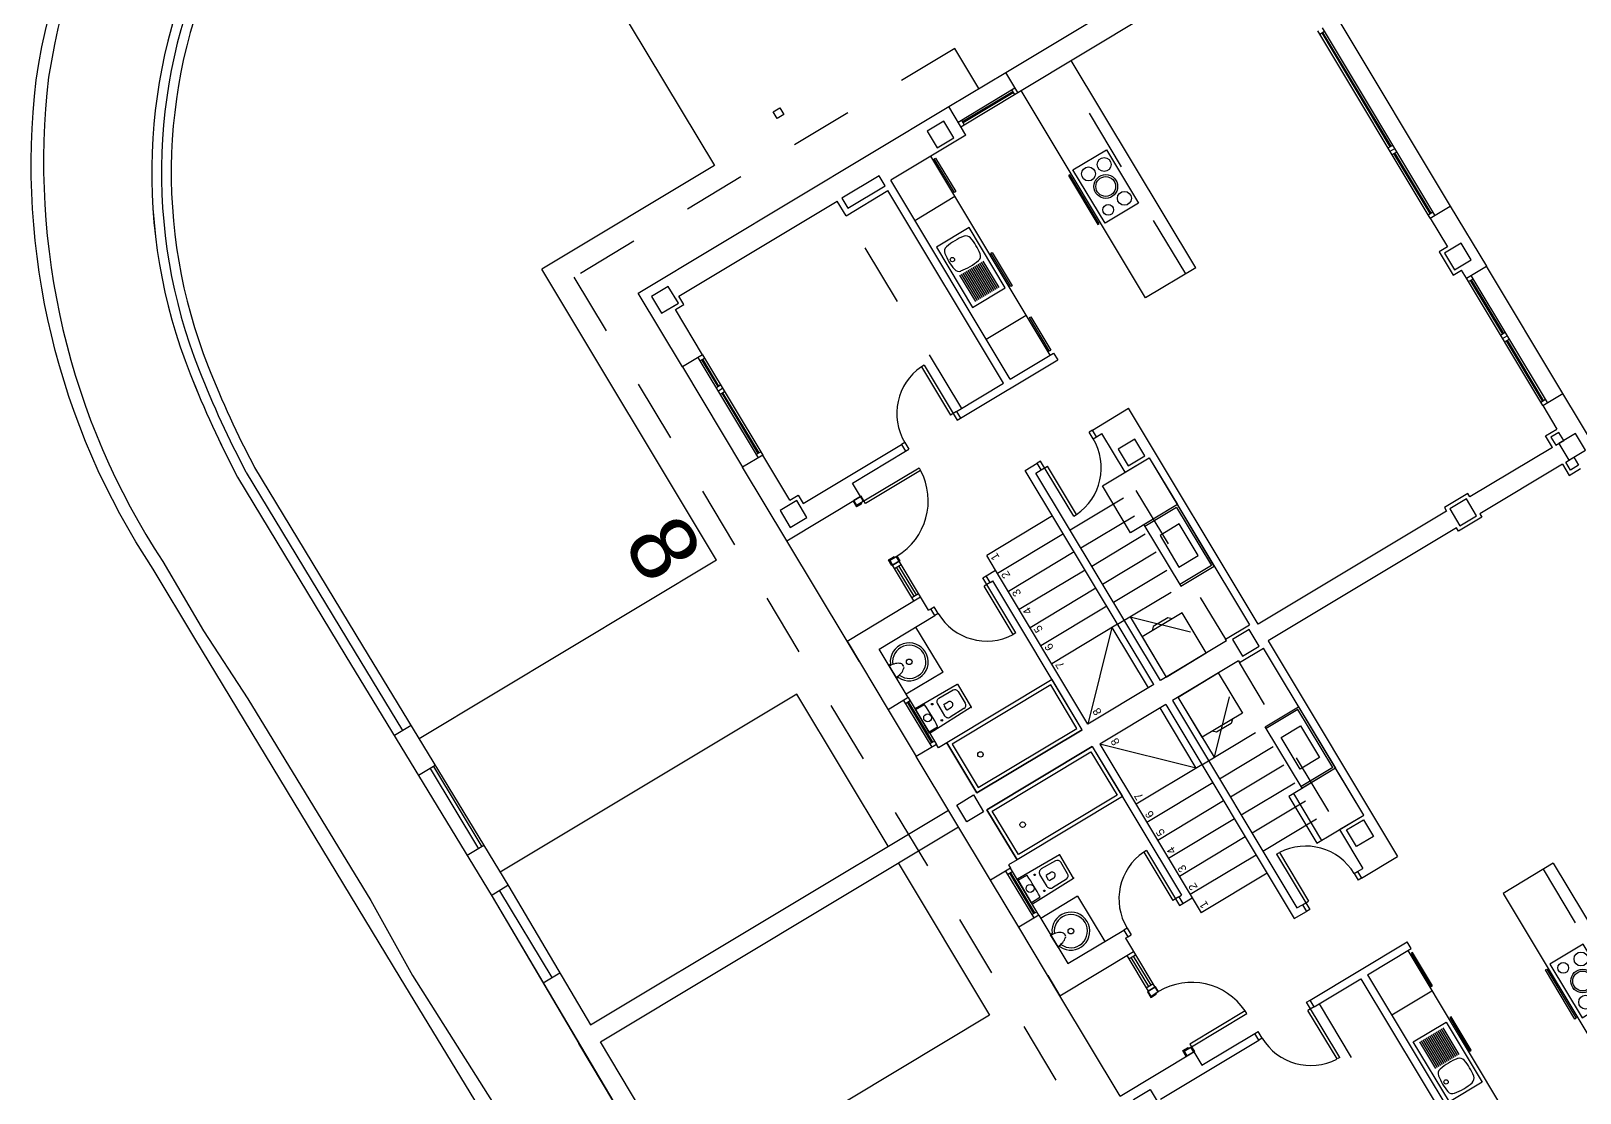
# Model space of a CAD drawing. Header units: millimetres. Extents: x 441061 to 442903, y 4515148 to 4515613.
# Drawn here: x 442302.801 to 442305.283, y 4515545.087 to 4515546.788 of the extents above; entities that cross this region are included whole.
import ezdxf
from ezdxf.enums import TextEntityAlignment as Align

# ---------------------------------------------------------------- set-up
doc = ezdxf.new("R2010")
doc.units = ezdxf.units.MM
doc.linetypes.add('CONTINUA', pattern=[0])
doc.linetypes.add('RAYITAS', pattern=[0.375, 0.25, -0.125])
for name, color, linetype in [('01_mono BAJA', 2, 'Continuous'), ('01_piscinas', 254, 'Continuous'), ('01_proyección', 4, 'RAYITAS')]:
    doc.layers.add(name, color=color, linetype=linetype)
doc.styles.add('Estilo1', font='swissel.ttf')
doc.styles.add('NIEVES2', font='sanss___.ttf')

# ---------------------------------------------------------------- blocks, each defined once
blk = doc.blocks.new('A$C6A825EFA')
at = {"layer": '01_mono BAJA', "color": 254}
for p, q in [((3.7, 12.5, 0), (3.7, 11.4, 0)), ((3.7, 12.5, 0), (5.2, 12.5, 0)), ((5.5, 12.5, 0), (5.2, 12.5, 0)), ((5.2, 12.5, 0), (5.2, 11.4, 0)), ((5.2, 12.5, 0), (6.225, 12.5, 0)), ((6.225, 12.2, 0), (6.225, 12.5, 0)), ((6.225, 12.5, 0), (6.925, 12.5, 0)), ((6.925, 12.5, 0), (8.775, 12.5, 0)), ((6.925, 12.2, 0), (6.925, 12.5, 0)), ((8.775, 12.2, 0), (8.775, 12.5, 0)), ((9.475, 12.5, 0), (8.775, 12.5, 0)), ((10.5, 12.5, 0), (9.475, 12.5, 0)), ((9.475, 12.2, 0), (9.475, 12.5, 0)), ((10.2, 12.5, 0), (10.5, 12.5, 0)), ((10.5, 12.5, 0), (10.5, 11.4, 0)), ((10.5, 12.5, 0), (12, 12.5, 0)), ((12, 12.5, 0), (13.1, 12.5, 0)), ((12, 12.5, 0), (12, 11.4, 0)), ((13.1, 12.2, 0), (13.1, 12.5, 0)), ((14.6, 12.5, 0), (13.1, 12.5, 0)), ((14.6, 12.5, 0), (15.7, 12.5, 0)), ((14.6, 12.2, 0), (14.6, 12.5, 0)), ((15.7, 12.5, 0), (15.7, 7.855, 0)), ((5.5, 12.2, 0), (5.5, 11.366, 0)), ((6.225, 12.2, 0), (5.5, 12.2, 0)), ((5.741, 12.198, 0), (5.742, 12.183, 0)), ((5.743, 12.2, 0), (5.932, 12.2, 0)), ((5.934, 12.198, 0), (5.933, 12.183, 0)), ((6.175, 11.65, 0), (6.175, 12.2, 0)), ((6.225, 12.27, 0), (6.925, 12.27, 0)), ((6.225, 12.2, 0), (6.925, 12.2, 0)), ((6.275, 12.2, 0), (6.275, 12.27, 0)), ((6.275, 12.242, 0), (6.875, 12.242, 0)), ((6.275, 12.228, 0), (6.875, 12.228, 0)), ((6.409, 12.073, 0), (6.407, 12.2, 0)), ((6.741, 12.073, 0), (6.743, 12.2, 0)), ((6.875, 12.2, 0), (6.875, 12.27, 0)), ((6.975, 12.2, 0), (6.925, 12.2, 0)), ((6.975, 12.075, 0), (6.975, 12.2, 0)), ((8.725, 12.075, 0), (8.725, 12.2, 0)), ((8.725, 12.2, 0), (8.775, 12.2, 0)), ((9.475, 12.27, 0), (8.775, 12.27, 0)), ((9.475, 12.2, 0), (8.775, 12.2, 0)), ((8.825, 12.2, 0), (8.825, 12.27, 0)), ((9.425, 12.242, 0), (8.825, 12.242, 0)), ((9.425, 12.228, 0), (8.825, 12.228, 0)), ((8.959, 12.073, 0), (8.957, 12.2, 0)), ((9.291, 12.073, 0), (9.293, 12.2, 0)), ((9.425, 12.2, 0), (9.425, 12.27, 0)), ((9.475, 12.2, 0), (10.2, 12.2, 0)), ((9.525, 11.65, 0), (9.525, 12.2, 0)), ((9.766, 12.198, 0), (9.767, 12.183, 0)), ((9.957, 12.2, 0), (9.768, 12.2, 0)), ((9.959, 12.198, 0), (9.958, 12.183, 0)), ((10.2, 12.2, 0), (10.2, 11.366, 0)), ((12.425, 12.2, 0), (13.1, 12.2, 0)), ((12.425, 12.2), (12.425, 12.075)), ((14.6, 12.27, 0), (13.1, 12.27, 0)), ((14.6, 12.2, 0), (13.1, 12.2, 0)), ((13.15, 12.27, 0), (13.15, 12.2, 0)), ((14.05, 12.242, 0), (13.15, 12.242, 0)), ((14.05, 12.228, 0), (13.15, 12.228, 0)), ((14.05, 12.27, 0), (14.05, 12.2, 0)), ((14.1, 12.27, 0), (14.1, 12.2, 0)), ((14.15, 12.27, 0), (14.15, 12.2, 0)), ((14.55, 12.242, 0), (14.15, 12.242, 0)), ((14.55, 12.228, 0), (14.15, 12.228, 0)), ((14.55, 12.27, 0), (14.55, 12.2, 0)), ((14.6, 12.2, 0), (15.275, 12.2, 0)), ((15.275, 12.2), (15.275, 12.075)), ((15.325, 12.2, 0), (15.325, 12.125, 0)), ((15.325, 12.125, 0), (15.4, 12.125, 0)), ((3.4, 12.075, 0), (3.4, 10.606, 0)), ((5.853, 12.043, 0), (5.822, 12.043, 0)), ((6.485, 11.92, 0), (6.665, 11.92, 0)), ((7.725, 12.075, 0), (6.975, 12.075, 0)), ((7.725, 10.5, 0), (7.725, 12.075, 0)), ((7.975, 10.5, 0), (7.975, 12.075, 0)), ((7.975, 12.075, 0), (8.725, 12.075, 0)), ((9.215, 11.92, 0), (9.035, 11.92, 0)), ((9.847, 12.043, 0), (9.878, 12.043, 0)), ((12.3, 12.075, 0), (12.3, 10.606, 0)), ((12.425, 12.075), (12.3, 12.075)), ((15.275, 12.075), (15.4, 12.075)), ((15.4, 12.075, 0), (15.4, 9.705, 0)), ((6.439, 11.659, 0), (6.435, 11.869, 0)), ((6.535, 11.85, 0), (6.535, 11.79, 0)), ((6.545, 11.86, 0), (6.605, 11.86, 0)), ((6.615, 11.85, 0), (6.615, 11.79, 0)), ((6.711, 11.659, 0), (6.715, 11.869, 0)), ((8.989, 11.659, 0), (8.985, 11.869, 0)), ((9.085, 11.85, 0), (9.085, 11.79, 0)), ((9.155, 11.86, 0), (9.095, 11.86, 0)), ((9.165, 11.85, 0), (9.165, 11.79, 0)), ((9.261, 11.659, 0), (9.265, 11.869, 0)), ((6.175, 11.65, 0), (5.5, 11.65, 0)), ((6.489, 11.61, 0), (6.661, 11.61, 0)), ((9.211, 11.61, 0), (9.039, 11.61, 0)), ((9.525, 11.65, 0), (10.2, 11.65, 0)), ((3.7, 11.4, 0), (3.5, 11.4, 0)), ((3.5, 11.4, 0), (3.5, 10.606, 0)), ((3.71, 11.4, 0), (3.77, 11.4, 0)), ((3.77, 11.43, 0), (3.77, 11.4, 0)), ((3.785, 11.5, 0), (3.785, 11.44, 0)), ((4.58, 11.5, 0), (4.58, 11.44, 0)), ((4.595, 11.43, 0), (4.595, 11.4, 0)), ((4.665, 11.5, 0), (4.665, 11.4, 0)), ((5.2, 11.5, 0), (4.665, 11.5, 0)), ((5.2, 11.4, 0), (4.665, 11.4, 0)), ((4.715, 11.5, 0), (4.715, 11.4, 0)), ((5.15, 11.467, 0), (4.715, 11.467, 0)), ((5.15, 11.433, 0), (4.715, 11.433, 0)), ((5.15, 11.5, 0), (5.15, 11.4, 0)), ((5.4, 11.4, 0), (5.2, 11.4, 0)), ((5.4, 11.4, 0), (5.4, 11.366, 0)), ((5.5, 11.366, 0), (5.4, 11.366, 0)), ((5.4, 11.366, 0), (5.4, 11.316, 0)), ((5.5, 11.316, 0), (5.5, 11.366, 0)), ((10.2, 11.366, 0), (10.3, 11.366, 0)), ((10.2, 11.316, 0), (10.2, 11.366, 0)), ((10.3, 11.4, 0), (10.5, 11.4, 0)), ((10.3, 11.4, 0), (10.3, 11.366, 0)), ((10.3, 11.366, 0), (10.3, 11.316, 0)), ((10.5, 11.5, 0), (11.035, 11.5, 0)), ((10.5, 11.4, 0), (11.035, 11.4, 0)), ((10.55, 11.5, 0), (10.55, 11.4, 0)), ((10.55, 11.467, 0), (10.985, 11.467, 0)), ((10.55, 11.433, 0), (10.985, 11.433, 0)), ((10.985, 11.5, 0), (10.985, 11.4, 0)), ((11.035, 11.5, 0), (11.035, 11.4, 0)), ((11.105, 11.43, 0), (11.105, 11.4, 0)), ((11.12, 11.5, 0), (11.12, 11.44, 0)), ((11.915, 11.5, 0), (11.915, 11.44, 0)), ((11.93, 11.43, 0), (11.93, 11.4, 0)), ((11.99, 11.4, 0), (11.93, 11.4, 0)), ((12, 11.4, 0), (12.2, 11.4, 0)), ((12.2, 11.4, 0), (12.2, 10.606, 0)), ((5.5, 11.316, 0), (5.4, 11.316, 0)), ((10.2, 11.316, 0), (10.3, 11.316, 0)), ((3.4, 10.606, 0), (3.5, 10.606, 0)), ((3.4, 10.556, 0), (3.4, 10.606, 0)), ((3.4, 10.556, 0), (3.5, 10.556, 0)), ((3.5, 10.606, 0), (3.5, 10.556, 0)), ((6.224, 10.591, 0), (5.4, 10.591, 0)), ((5.4, 10.591, 0), (5.4, 10.541, 0)), ((5.4, 10.541, 0), (5.4, 10.4, 0)), ((5.5, 10.541, 0), (5.4, 10.541, 0)), ((5.5, 10.541, 0), (5.5, 10.632, 0)), ((6.224, 10.632, 0), (5.5, 10.632, 0)), ((5.5, 10.541, 0), (5.5, 10.5, 0)), ((6.224, 10.591, 0), (6.224, 10.632, 0)), ((9.476, 10.591, 0), (9.476, 10.632, 0)), ((9.476, 10.632, 0), (10.2, 10.632, 0)), ((9.476, 10.591, 0), (10.3, 10.591, 0)), ((10.2, 10.541, 0), (10.2, 10.632, 0)), ((10.2, 10.541, 0), (10.2, 10.5, 0)), ((10.2, 10.541, 0), (10.3, 10.541, 0)), ((10.3, 10.591, 0), (10.3, 10.541, 0)), ((10.3, 10.541, 0), (10.3, 10.4, 0)), ((12.3, 10.606, 0), (12.2, 10.606, 0)), ((12.2, 10.606, 0), (12.2, 10.556, 0)), ((12.3, 10.556, 0), (12.2, 10.556, 0)), ((12.3, 10.556, 0), (12.3, 10.606, 0)), ((5.18, 9.415, 0), (5.18, 10.4, 0)), ((5.4, 10.4, 0), (5.18, 10.4, 0)), ((7.7, 10.4, 0), (5.4, 10.4, 0)), ((5.45, 9.415, 0), (5.45, 10.4, 0)), ((7.725, 10.5, 0), (5.5, 10.5, 0)), ((5.72, 9.415, 0), (5.72, 10.4, 0)), ((5.99, 9.415, 0), (5.99, 10.4, 0)), ((6.26, 9.415, 0), (6.26, 10.4, 0)), ((6.53, 9.415, 0), (6.53, 10.4, 0)), ((6.8, 9.415, 0), (6.8, 10.4, 0)), ((6.8, 9.5, 0), (7.7, 10.4, 0)), ((7.7, 9.415, 0), (7.7, 10.4, 0)), ((8, 10.4, 0), (10.3, 10.4, 0)), ((8, 9.415, 0), (8, 10.4, 0)), ((8.9, 9.5, 0), (8, 10.4, 0)), ((8.025, 10.5, 0), (10.2, 10.5, 0)), ((8.9, 9.415, 0), (8.9, 10.4, 0)), ((9.17, 9.415, 0), (9.17, 10.4, 0)), ((9.44, 9.415, 0), (9.44, 10.4, 0)), ((9.71, 9.415, 0), (9.71, 10.4, 0)), ((9.98, 9.415, 0), (9.98, 10.4, 0)), ((10.25, 9.415, 0), (10.25, 10.4, 0)), ((10.3, 10.4, 0), (10.52, 10.4, 0)), ((10.52, 9.415, 0), (10.52, 10.4, 0)), ((2.676, 9.831, 0), (2.676, 9.872, 0)), ((2.676, 9.872, 0), (3.4, 9.872, 0)), ((2.676, 9.831, 0), (3.5, 9.831, 0)), ((3.4, 9.781, 0), (3.4, 9.872, 0)), ((3.4, 9.781, 0), (3.4, 9.08, 0)), ((3.4, 9.781, 0), (3.5, 9.781, 0)), ((3.5, 9.831, 0), (3.5, 9.781, 0)), ((3.5, 9.781, 0), (3.5, 8.33, 0)), ((13.024, 9.831, 0), (12.2, 9.831, 0)), ((12.2, 9.831, 0), (12.2, 9.781, 0)), ((12.2, 9.781, 0), (12.2, 8.33, 0)), ((12.3, 9.781, 0), (12.2, 9.781, 0)), ((12.3, 9.781, 0), (12.3, 9.872, 0)), ((13.024, 9.872, 0), (12.3, 9.872, 0)), ((12.3, 9.781, 0), (12.3, 9.08, 0)), ((13.024, 9.831, 0), (13.024, 9.872, 0)), ((15.18, 9.705, 0), (15.18, 9.08, 0)), ((15.18, 9.705, 0), (15.4, 9.705, 0)), ((7.7, 9.415, 0), (4.5, 9.415, 0)), ((4.5, 9.415, 0), (4.5, 9.235, 0)), ((4.5, 9.415, 0), (4.5, 9.235, 0)), ((6.8, 9.5, 0), (7.7, 9.5, 0)), ((8.9, 9.5, 0), (8, 9.5, 0)), ((8, 9.415, 0), (11.2, 9.415, 0)), ((11.2, 9.415, 0), (11.2, 9.235, 0)), ((11.2, 9.415, 0), (11.2, 9.235, 0)), ((4.6, 9.235, 0), (4.5, 9.235, 0)), ((4.5, 9.185, 0), (4.5, 9.235, 0)), ((5.324, 9.185, 0), (4.5, 9.185, 0)), ((7.7, 9.315, 0), (4.6, 9.315, 0)), ((4.6, 9.315, 0), (4.6, 9.235, 0)), ((4.6, 9.315, 0), (4.6, 9.235, 0)), ((4.6, 9.235, 0), (4.6, 9.144, 0)), ((5.324, 9.144, 0), (4.6, 9.144, 0)), ((5.324, 9.185, 0), (5.324, 9.144, 0)), ((7.7, 8.33, 0), (7.7, 9.315, 0)), ((8, 8.33, 0), (8, 9.315, 0)), ((8, 9.315, 0), (11.1, 9.315, 0)), ((10.376, 9.185, 0), (10.376, 9.144, 0)), ((10.376, 9.185, 0), (11.2, 9.185, 0)), ((10.376, 9.144, 0), (11.1, 9.144, 0)), ((11.1, 9.315, 0), (11.1, 9.235, 0)), ((11.1, 9.315, 0), (11.1, 9.235, 0)), ((11.1, 9.235, 0), (11.2, 9.235, 0)), ((11.1, 9.235, 0), (11.1, 9.144, 0)), ((11.2, 9.185, 0), (11.2, 9.235, 0)), ((3.4, 8.98, 0), (0.425, 8.98, 0)), ((3.4, 9.08, 0), (0.52, 9.08, 0)), ((2.8, 8.98, 0), (2.8, 8.38, 0)), ((3.4, 8.98, 0), (3.4, 8.33, 0)), ((12.3, 9.08, 0), (15.18, 9.08, 0)), ((12.3, 8.98, 0), (15.275, 8.98, 0)), ((12.3, 8.98, 0), (12.3, 8.33, 0)), ((12.9, 8.98, 0), (12.9, 8.38, 0)), ((14.675, 8.98, 0), (14.675, 8.38, 0)), ((15.275, 7.855, 0), (15.275, 8.98, 0)), ((1.462, 8.43, 0), (1.462, 8.92, 0)), ((1.462, 8.92, 0), (2.362, 8.92, 0)), ((1.921, 8.85, 0), (2.317, 8.85, 0)), ((1.921, 8.825, 0), (2.317, 8.825, 0)), ((1.921, 8.8, 0), (2.317, 8.8, 0)), ((1.921, 8.775, 0), (2.317, 8.775, 0)), ((1.921, 8.75, 0), (2.317, 8.75, 0)), ((2.362, 8.92, 0), (2.362, 8.43, 0)), ((13.338, 8.92, 0), (13.338, 8.43, 0)), ((14.238, 8.92, 0), (13.338, 8.92, 0)), ((13.779, 8.85, 0), (13.383, 8.85, 0)), ((13.779, 8.825, 0), (13.383, 8.825, 0)), ((13.779, 8.8, 0), (13.383, 8.8, 0)), ((13.779, 8.775, 0), (13.383, 8.775, 0)), ((13.779, 8.75, 0), (13.383, 8.75, 0)), ((14.238, 8.43, 0), (14.238, 8.92, 0)), ((1.921, 8.725, 0), (2.317, 8.725, 0)), ((1.921, 8.7, 0), (2.317, 8.7, 0)), ((1.921, 8.675, 0), (2.317, 8.675, 0)), ((1.921, 8.65, 0), (2.317, 8.65, 0)), ((1.921, 8.625, 0), (2.317, 8.625, 0)), ((1.921, 8.6, 0), (2.317, 8.6, 0)), ((1.921, 8.575, 0), (2.317, 8.575, 0)), ((1.921, 8.55, 0), (2.317, 8.55, 0)), ((5.88, 8.6, 0), (5.18, 8.6, 0)), ((13.779, 8.725, 0), (13.383, 8.725, 0)), ((13.779, 8.7, 0), (13.383, 8.7, 0)), ((13.779, 8.675, 0), (13.383, 8.675, 0)), ((13.779, 8.65, 0), (13.383, 8.65, 0)), ((13.779, 8.625, 0), (13.383, 8.625, 0)), ((13.779, 8.6, 0), (13.383, 8.6, 0)), ((13.779, 8.575, 0), (13.383, 8.575, 0)), ((13.779, 8.55, 0), (13.383, 8.55, 0)), ((3.4, 8.38, 0), (0.425, 8.38, 0)), ((2.362, 8.43, 0), (1.462, 8.43, 0)), ((1.921, 8.525, 0), (2.317, 8.525, 0)), ((1.921, 8.5, 0), (2.317, 8.5, 0)), ((4.5, 8.41, 0), (4.5, 8.46, 0)), ((4.6, 8.46, 0), (4.5, 8.46, 0)), ((4.5, 8.41, 0), (4.5, 7.87, 0)), ((4.6, 8.41, 0), (4.5, 8.41, 0)), ((4.6, 8.46, 0), (4.6, 8.41, 0)), ((4.6, 8.41, 0), (4.6, 8.33, 0)), ((5.905, 7.995, 0), (5.905, 8.47, 0)), ((6.775, 7.995, 0), (6.775, 8.47, 0)), ((8.925, 7.995, 0), (8.925, 8.47, 0)), ((9.795, 7.995, 0), (9.795, 8.47, 0)), ((11.1, 8.46, 0), (11.1, 8.41, 0)), ((11.1, 8.46, 0), (11.2, 8.46, 0)), ((11.1, 8.41, 0), (11.1, 8.33, 0)), ((11.1, 8.41, 0), (11.2, 8.41, 0)), ((11.2, 8.41, 0), (11.2, 8.46, 0)), ((11.2, 8.41, 0), (11.2, 7.87, 0)), ((12.3, 8.38, 0), (15.275, 8.38, 0)), ((13.338, 8.43, 0), (14.238, 8.43, 0)), ((13.779, 8.525, 0), (13.383, 8.525, 0)), ((13.779, 8.5, 0), (13.383, 8.5, 0)), ((3.4, 8.33, 0), (3.5, 8.33, 0)), ((5.18, 8.33, 0), (4.6, 8.33, 0)), ((5.18, 8.33, 0), (5.18, 7.97, 0)), ((7.7, 8.33, 0), (7.675, 8.33, 0)), ((7.7, 8.33, 0), (7.675, 8.33, 0)), ((7.675, 8.33, 0), (7.675, 7.97, 0)), ((8, 8.33, 0), (8.025, 8.33, 0)), ((8, 8.33, 0), (8.025, 8.33, 0)), ((8.025, 8.33, 0), (8.025, 7.97, 0)), ((10.52, 8.33, 0), (11.1, 8.33, 0)), ((10.52, 8.33, 0), (10.52, 7.97, 0)), ((12.3, 8.33, 0), (12.2, 8.33, 0)), ((5.18, 7.97, 0), (7.675, 7.97, 0)), ((5.905, 7.995, 0), (6.775, 7.995, 0)), ((10.52, 7.97, 0), (8.025, 7.97, 0)), ((9.795, 7.995, 0), (8.925, 7.995, 0)), ((7.725, 7.87, 0), (4.5, 7.87, 0)), ((7.725, 5.055, 0), (7.725, 7.87, 0)), ((7.975, 5.055, 0), (7.975, 7.87, 0)), ((7.975, 7.87, 0), (11.2, 7.87, 0)), ((15.275, 7.855, 0), (15.7, 7.855, 0)), ((15.4, 7.855, 0), (15.4, 7.005, 0)), ((15.47, 7.805, 0), (15.4, 7.805, 0)), ((15.428, 7.055, 0), (15.428, 7.805, 0)), ((15.442, 7.055, 0), (15.442, 7.805, 0)), ((15.47, 7.855, 0), (15.47, 7.005, 0)), ((15.7, 7.855, 0), (15.7, 7.005, 0)), ((3.4, 6.955, 0), (0.3, 6.955, 0)), ((3.4, 6.205, 0), (3.4, 6.955, 0)), ((12.3, 6.955, 0), (15.4, 6.955, 0)), ((12.3, 6.205, 0), (12.3, 6.955, 0)), ((15.47, 7.055, 0), (15.4, 7.055, 0)), ((15.4, 7.005, 0), (15.7, 7.005, 0)), ((15.4, 7.005, 0), (15.4, 5.055, 0)), ((15.7, 7.005, 0), (15.7, 3, 0)), ((3.4, 6.205, 0), (0.3, 6.205, 0)), ((12.3, 6.205, 0), (15.4, 6.205, 0)), ((7.675, 4.705, 0), (7.675, 5.055, 0)), ((7.675, 5.055, 0), (7.725, 5.055, 0)), ((8.025, 5.055, 0), (7.975, 5.055, 0)), ((8.025, 4.705, 0), (8.025, 5.055, 0)), ((7.725, 4.705, 0), (7.675, 4.705, 0)), ((7.725, 3.47, 0), (7.725, 4.705, 0)), ((7.975, 3.47, 0), (7.975, 4.705, 0)), ((7.975, 4.705, 0), (8.025, 4.705, 0)), ((7.725, 3.47, 0), (7.555, 3.47, 0)), ((7.555, 3.47, 0), (7.555, 3.3, 0)), ((7.975, 3.47, 0), (8.145, 3.47, 0)), ((8.145, 3.47, 0), (8.145, 3.3, 0)), ((8.5, 3.3, 0), (8.145, 3.3, 0)), ((8.5, 3.3, 0), (10.4, 3.3, 0)), ((8.5, 3.3, 0), (8.5, 3, 0)), ((8.5, 3.23, 0), (10.4, 3.23, 0)), ((8.55, 3.3, 0), (8.55, 3.23, 0)), ((8.55, 3.272, 0), (9.45, 3.272, 0)), ((8.55, 3.258, 0), (9.45, 3.258, 0)), ((9.45, 3.3, 0), (9.45, 3.23, 0)), ((9.5, 3.3, 0), (9.5, 3.23, 0)), ((9.55, 3.3, 0), (9.55, 3.23, 0)), ((10.35, 3.272, 0), (9.55, 3.272, 0)), ((10.35, 3.258, 0), (9.55, 3.258, 0)), ((10.35, 3.3, 0), (10.35, 3.23, 0)), ((10.4, 3.3, 0), (10.4, 3, 0)), ((10.4, 3.3, 0), (10.52, 3.3, 0)), ((11.3, 3.3, 0), (10.87, 3.3, 0)), ((11.3, 3.3, 0), (11.3, 3, 0)), ((11.3, 3.3, 0), (14.1, 3.3, 0)), ((11.3, 3.23, 0), (14.1, 3.23, 0)), ((11.35, 3.3, 0), (11.35, 3.23, 0)), ((11.35, 3.272, 0), (12.25, 3.272, 0)), ((11.35, 3.258, 0), (12.25, 3.258, 0)), ((12.25, 3.3, 0), (12.25, 3.23, 0)), ((12.3, 3.3, 0), (12.3, 3.23, 0)), ((12.35, 3.3, 0), (12.35, 3.23, 0)), ((14.05, 3.272, 0), (12.35, 3.272, 0)), ((14.05, 3.258, 0), (12.35, 3.258, 0)), ((14.05, 3.3, 0), (14.05, 3.23, 0)), ((7.2, 3, 0), (8.5, 3, 0)), ((8.5, 3, 0), (10.4, 3, 0)), ((11.3, 3, 0), (10.4, 3, 0)), ((14.1, 3, 0), (11.3, 3, 0))]:
    blk.add_line(p, q, dxfattribs=at)
for points in [[(3.575, 12.125), (3.325, 12.125), (3.325, 12.375), (3.575, 12.375), (3.575, 12.125)], [(7.725, 12.375), (7.975, 12.375), (7.975, 12.125), (7.725, 12.125), (7.725, 12.375)], [(12.125, 12.125), (12.375, 12.125), (12.375, 12.375), (12.125, 12.375), (12.125, 12.125)], [(15.325, 12.125), (15.575, 12.125), (15.575, 12.375), (15.325, 12.375), (15.325, 12.125)], [(5.13, 8.005), (4.88, 8.005), (4.88, 8.255), (5.13, 8.255), (5.13, 8.005)], [(7.725, 8.005), (7.975, 8.005), (7.975, 8.255), (7.725, 8.255), (7.725, 8.005)], [(10.57, 8.005), (10.82, 8.005), (10.82, 8.255), (10.57, 8.255), (10.57, 8.005)], [(15.325, 8.005), (15.575, 8.005), (15.575, 8.255), (15.325, 8.255), (15.325, 8.005)], [(7.725, 4.755), (7.975, 4.755), (7.975, 5.005), (7.725, 5.005), (7.725, 4.755)], [(7.725, 3.125), (7.975, 3.125), (7.975, 3.375), (7.725, 3.375), (7.725, 3.125)], [(10.57, 3.125), (10.82, 3.125), (10.82, 3.375), (10.57, 3.375), (10.57, 3.125)]]:
    blk.add_lwpolyline(points, close=True, dxfattribs=at)
at = {"layer": '01_mono BAJA', "color": 254, "elevation": 0, "flags": 128}
for points in [[(6.394, 12.2, 0.414214), (6.39, 12.196), (6.39, 12.195), (6.4, 11.574, 0.436396), (6.404, 11.57), (6.746, 11.57, 0.436396), (6.75, 11.574), (6.76, 12.195), (6.76, 12.196, 0.414214), (6.756, 12.2)], [(9.306, 12.2, -0.414214), (9.31, 12.196), (9.31, 12.195), (9.3, 11.574, -0.436396), (9.296, 11.57), (8.954, 11.57, -0.436396), (8.95, 11.574), (8.94, 12.195), (8.94, 12.196, -0.414214), (8.944, 12.2)]]:
    blk.add_lwpolyline(points, format="xyb", close=True, dxfattribs=at)
at = {"layer": '01_mono BAJA', "color": 254, "elevation": 0}
for points in [[(6.975, 12.075), (7.725, 12.075), (7.725, 10.5), (6.975, 10.5)], [(7.025, 12.025), (7.675, 12.025), (7.675, 10.55), (7.025, 10.55)], [(8.725, 12.075), (7.975, 12.075), (7.975, 10.5), (8.725, 10.5)], [(8.675, 12.025), (8.025, 12.025), (8.025, 10.55), (8.675, 10.55)], [(3.785, 11.51), (3.785, 11.5), (3.7, 11.5), (3.7, 11.51)], [(3.77, 11.4), (3.7, 11.4), (3.7, 11.5), (3.77, 11.5)], [(3.77, 11.4), (3.77, 11.39), (3.7, 11.39), (3.7, 11.4)], [(3.785, 11.44), (3.785, 11.43), (3.77, 11.43), (3.77, 11.44)], [(3.77, 11.39), (3.77, 10.565), (3.81, 10.565), (3.81, 11.39)], [(4.58, 11.51), (4.58, 11.5), (4.665, 11.5), (4.665, 11.51)], [(4.58, 11.44), (4.58, 11.43), (4.595, 11.43), (4.595, 11.44)], [(4.595, 11.4), (4.595, 11.39), (4.665, 11.39), (4.665, 11.4)], [(11.12, 11.51), (11.12, 11.5), (11.035, 11.5), (11.035, 11.51)], [(11.105, 11.4), (11.105, 11.39), (11.035, 11.39), (11.035, 11.4)], [(11.12, 11.44), (11.12, 11.43), (11.105, 11.43), (11.105, 11.44)], [(11.93, 11.39), (11.93, 10.565), (11.89, 10.565), (11.89, 11.39)], [(11.915, 11.51), (11.915, 11.5), (12, 11.5), (12, 11.51)], [(11.915, 11.44), (11.915, 11.43), (11.93, 11.43), (11.93, 11.44)], [(11.93, 11.4), (12, 11.4), (12, 11.5), (11.93, 11.5)], [(11.93, 11.4), (11.93, 11.39), (12, 11.39), (12, 11.4)], [(15.4, 9.635), (15.25, 9.635), (15.25, 9.08), (15.4, 9.08)], [(7.1, 9.23), (7.7, 9.23), (7.7, 8.63), (7.1, 8.63)], [(8.6, 9.23), (8, 9.23), (8, 8.63), (8.6, 8.63)], [(5.18, 8.67), (5.18, 7.97), (5.88, 7.97), (5.88, 8.67)], [(10.52, 8.67), (10.52, 7.97), (9.82, 7.97), (9.82, 8.67)], [(1.887, 8.36), (1.887, 8.34), (2.387, 8.34), (2.387, 8.36)], [(2.85, 8.36), (2.85, 8.34), (3.35, 8.34), (3.35, 8.36)], [(5.88, 8.47), (6.8, 8.47), (6.8, 7.97), (5.88, 7.97)], [(6.104, 8.363), (6.576, 8.363), (6.576, 8.077), (6.104, 8.077)], [(9.82, 8.47), (8.9, 8.47), (8.9, 7.97), (9.82, 7.97)], [(9.596, 8.363), (9.124, 8.363), (9.124, 8.077), (9.596, 8.077)], [(12.85, 8.36), (12.85, 8.34), (12.35, 8.34), (12.35, 8.36)], [(13.813, 8.36), (13.813, 8.34), (13.313, 8.34), (13.313, 8.36)], [(15.222, 8.36), (15.222, 8.34), (14.722, 8.34), (14.722, 8.36)], [(2.28, 6.975), (1.545, 6.975), (1.545, 6.995), (2.28, 6.995)], [(13.42, 6.975), (14.155, 6.975), (14.155, 6.995), (13.42, 6.995)], [(1.513, 6.408), (2.313, 6.408), (2.312, 6.908), (1.512, 6.908)], [(14.187, 6.408), (13.387, 6.408), (13.388, 6.908), (14.188, 6.908)], [(7.605, 3.42), (7.725, 3.42), (7.725, 3.3), (7.605, 3.3)], [(8.095, 3.42), (7.975, 3.42), (7.975, 3.3), (8.095, 3.3)]]:
    blk.add_lwpolyline(points, close=True, dxfattribs=at)
for points in [[(4.595, 11.5), (4.595, 11.4)], [(4.665, 11.4), (4.665, 11.5)], [(11.035, 11.4), (11.035, 11.5)], [(11.105, 11.5), (11.105, 11.4)], [(7.1, 8.78), (7.06, 8.82), (7.06, 9.04), (7.1, 9.08)], [(8.6, 8.78), (8.64, 8.82), (8.64, 9.04), (8.6, 9.08)]]:
    blk.add_lwpolyline(points, dxfattribs=at)
at = {"layer": '01_mono BAJA', "color": 254}
blk.add_lwpolyline([(10.87, 3.3), (10.87, 3.425), (10.52, 3.425), (10.52, 3.3)], dxfattribs=at)
for centre, radius in [((6.575, 12.12, 0), 0.051), ((9.125, 12.12, 0), 0.051), ((5.837, 11.953, 0), 0.036), ((6.455, 11.98, 0), 0.01), ((6.695, 11.98, 0), 0.01), ((9.005, 11.98, 0), 0.01), ((9.245, 11.98, 0), 0.01), ((9.862, 11.953, 0), 0.036), ((7.325, 11.781, 0), 0.035), ((8.375, 11.781, 0), 0.035), ((1.704, 8.825, 0), 0.0275), ((13.996, 8.825, 0), 0.0275), ((1.66, 6.765, 0), 0.089), ((1.912, 6.658, 0), 0.152), ((1.912, 6.658, 0), 0.127), ((2.185, 6.785, 0), 0.0693), ((13.515, 6.785, 0), 0.0693), ((13.788, 6.658, 0), 0.152), ((13.788, 6.658, 0), 0.127), ((14.04, 6.765, 0), 0.089), ((2.165, 6.531, 0), 0.089), ((13.535, 6.531, 0), 0.089), ((14.04, 6.531, 0), 0.089)]:
    blk.add_circle(centre, radius, dxfattribs=at)
for centre, radius, start, end in [((5.837, 11.953, 0), 0.243, 114.8749, 65.1251), ((5.837, 11.953, 0), 0.213, 112.0656, 68.0564), ((5.729, 12.184, 0), 0.0128, 300.5291, 356.214), ((5.743, 12.197, 0), 0.0027, 90, 173.3159), ((6.033, 12.197, 0), 0.279, 179.383, 196.8165), ((5.903, 12.158, 0), 0.143, 196.8165, 225.6956), ((5.772, 12.158, 0), 0.143, 314.3044, 343.1835), ((5.642, 12.197, 0), 0.279, 343.1835, 0.617), ((5.932, 12.197, 0), 0.0027, 6.6841, 90), ((5.946, 12.184, 0), 0.0128, 183.786, 239.4709), ((9.862, 11.953, 0), 0.243, 114.8749, 65.1251), ((9.862, 11.953, 0), 0.213, 111.9436, 67.9344), ((9.754, 12.184, 0), 0.0128, 300.5291, 356.214), ((9.768, 12.197, 0), 0.0027, 90, 173.3159), ((10.058, 12.197, 0), 0.279, 179.383, 196.8165), ((9.928, 12.158, 0), 0.143, 196.8165, 225.6956), ((9.797, 12.158, 0), 0.143, 314.3044, 343.1835), ((9.667, 12.197, 0), 0.279, 343.1835, 0.617), ((9.957, 12.197, 0), 0.0027, 6.6841, 90), ((9.971, 12.184, 0), 0.0128, 183.786, 239.4709), ((5.837, 12.091, 0), 0.0498, 225.6956, 252.5904), ((5.837, 12.091, 0), 0.0498, 287.9532, 314.3044), ((6.416, 12.073, 0), 0.007, 180.924, 266.9359), ((6.575, 15.044, 0), 2.982, 266.9359, 273.0641), ((6.485, 11.87, 0), 0.05, 90, 180.924), ((6.665, 11.87, 0), 0.05, 359.076, 90), ((6.734, 12.073, 0), 0.007, 273.0641, 359.076), ((8.966, 12.073, 0), 0.007, 180.924, 266.9359), ((9.125, 15.044, 0), 2.982, 266.9359, 273.0641), ((9.035, 11.87, 0), 0.05, 90, 180.924), ((9.215, 11.87, 0), 0.05, 359.076, 90), ((9.284, 12.073, 0), 0.007, 273.0641, 359.076), ((9.863, 12.091, 0), 0.0498, 225.6956, 252.0468), ((9.863, 12.091, 0), 0.0498, 287.4096, 314.3044), ((6.545, 11.85, 0), 0.01, 90, 180), ((6.575, 11.79, 0), 0.04, 180, 0), ((6.605, 11.85, 0), 0.01, 0, 90), ((9.095, 11.85, 0), 0.01, 90, 180), ((9.125, 11.79, 0), 0.04, 180, 0), ((9.155, 11.85, 0), 0.01, 0, 90), ((6.489, 11.66, 0), 0.05, 180.924, 270), ((6.661, 11.66, 0), 0.05, 270, 359.076), ((9.039, 11.66, 0), 0.05, 180.924, 270), ((9.211, 11.66, 0), 0.05, 270, 359.076), ((3.768, 11.391, 0), 0.827, 272.8856, 359.9505), ((11.932, 11.391, 0), 0.827, 180.0495, 267.1144), ((5.5, 10.591, 0), 0.725, 3.2758, 90), ((10.2, 10.591, 0), 0.725, 90, 176.7242), ((3.4, 9.831, 0), 0.725, 90, 176.7242), ((12.3, 9.831, 0), 0.725, 3.2758, 90), ((4.6, 9.185, 0), 0.725, 270, 356.7242), ((11.1, 9.185, 0), 0.725, 183.2758, 270), ((2.262, 8.675, 0), 0.75, 169.8852, 190.1148), ((1.598, 8.794, 0), 0.075, 99.0787, 169.8852), ((1.704, 8.127, 0), 0.75, 80.9213, 99.0787), ((1.811, 8.794, 0), 0.075, 10.1148, 80.9213), ((1.146, 8.675, 0), 0.75, 349.8852, 10.1148), ((14.554, 8.675, 0), 0.75, 169.8852, 190.1148), ((13.889, 8.794, 0), 0.075, 99.0787, 169.8852), ((13.996, 8.127, 0), 0.75, 80.9213, 99.0787), ((14.102, 8.794, 0), 0.075, 10.1148, 80.9213), ((13.438, 8.675, 0), 0.75, 349.8852, 10.1148), ((1.598, 8.557, 0), 0.075, 190.1148, 260.9213), ((1.811, 8.557, 0), 0.075, 279.0787, 349.8852), ((13.889, 8.557, 0), 0.075, 190.1148, 260.9213), ((14.102, 8.557, 0), 0.075, 279.0787, 349.8852), ((1.704, 9.223, 0), 0.75, 260.9213, 279.0787), ((13.996, 9.223, 0), 0.75, 260.9213, 279.0787)]:
    blk.add_arc(centre, radius, start, end, dxfattribs=at)
at = {"layer": '01_proyección', "color": 120, "ltscale": 0.25}
for p, q in [((3.4, 9.705, 0), (0.52, 9.705, 0)), ((12.3, 9.705, 0), (15.18, 9.705, 0)), ((6.8, 9.415, 0), (6.8, 8.33, 0)), ((8.9, 9.415, 0), (8.9, 8.33, 0)), ((5.45, 9.315, 0), (5.45, 8.33, 0)), ((5.72, 9.315, 0), (5.72, 8.33, 0)), ((5.99, 9.315, 0), (5.99, 8.33, 0)), ((6.26, 9.315, 0), (6.26, 8.33, 0)), ((6.53, 9.315, 0), (6.53, 8.33, 0)), ((6.8, 9.23, 0), (7.7, 9.23, 0)), ((6.8, 9.23, 0), (7.7, 8.33, 0)), ((8.9, 9.23, 0), (8, 9.23, 0)), ((8.9, 9.23, 0), (8, 8.33, 0)), ((9.17, 9.315, 0), (9.17, 8.33, 0)), ((9.44, 9.315, 0), (9.44, 8.33, 0)), ((9.71, 9.315, 0), (9.71, 8.33, 0)), ((9.98, 9.315, 0), (9.98, 8.33, 0)), ((10.25, 9.315, 0), (10.25, 8.33, 0)), ((5.45, 8.33, 0), (7.675, 8.33, 0)), ((10.25, 8.33, 0), (8.025, 8.33, 0)), ((3.4, 6.355, 0), (0.3, 6.355, 0)), ((12.3, 6.355, 0), (15.4, 6.355, 0))]:
    blk.add_line(p, q, dxfattribs=at)
at = {"layer": '01_proyección', "color": 120, "ltscale": 0.25, "elevation": 0}
blk.add_lwpolyline([(15.7, 7.405), (16.3, 7.405), (16.3, 13.1), (-0.6, 13.1), (-0.6, 7.405), (0, 7.405)], dxfattribs=at)
at = {"layer": '01_mono BAJA', "color": 254, "style": 'NIEVES2'}
for s, p in [('1', (5.249, 10.268, 0)), ('2', (5.519, 10.268, 0)), ('3', (5.789, 10.268, 0)), ('4', (6.059, 10.268, 0)), ('5', (6.329, 10.268, 0)), ('6', (6.599, 10.268, 0)), ('7', (6.869, 10.268, 0)), ('8', (7.625, 10.166, 0))]:
    blk.add_text(s, height=0.103, dxfattribs=at).set_placement(p, align=Align.CENTER)
for s, p in [('7', (8.831, 10.268, 0)), ('6', (9.101, 10.268, 0)), ('5', (9.371, 10.268, 0)), ('4', (9.641, 10.268, 0)), ('3', (9.911, 10.268, 0)), ('2', (10.181, 10.268, 0)), ('1', (10.451, 10.268, 0)), ('8', (8.075, 10.166, 0))]:
    blk.add_text(s, height=0.103, rotation=0, dxfattribs=at).set_placement(p, align=Align.CENTER)
blk = doc.blocks.new('A$C21391103')
at = {"layer": '01_piscinas'}
for p, q in [((61.165, 93.325), (64.649, 87.523)), ((64.649, 87.523), (62.436, 86.194)), ((64.675, 82.465), (62.436, 86.194)), ((58.754, 83.654), (60.138, 81.366)), ((58.536, 83.531), (59.924, 81.237)), ((58.647, 83.589), (60.031, 81.302)), ((64.675, 82.465, 0), (60.862, 80.176, 0)), ((59.924, 81.237), (61.797, 78.155)), ((60.031, 81.302), (60.651, 80.282)), ((60.138, 81.366), (62.011, 78.283)), ((65.704, 80.75, 0), (61.9, 78.466, 0)), ((66.875, 78.8), (65.704, 80.75)), ((60.76, 80.348, 0), (60.546, 80.219, 0)), ((61.069, 79.834, 0), (60.855, 79.705, 0)), ((61.048, 79.821, 0), (61.666, 78.792, 0)), ((61.005, 79.795, 0), (61.623, 78.766, 0)), ((63.061, 76.51), (67.647, 79.263)), ((63.188, 76.294), (67.776, 79.049)), ((61.693, 78.808, 0), (61.478, 78.68, 0)), ((67.004, 78.585), (68.175, 76.635)), ((62.001, 78.294, 0), (61.787, 78.165, 0)), ((62.011, 78.283), (63.061, 76.51)), ((61.797, 78.155), (62.91, 76.273)), ((61.894, 78.229, 0), (62.564, 77.115, 0)), ((62.452, 77.048), (62.666, 77.177)), ((68.175, 76.635), (64.349, 74.338)), ((63.357, 75.518), (62.91, 76.273)), ((63.572, 75.646), (63.188, 76.294)), ((68.309, 67.72), (63.572, 75.646))]:
    blk.add_line(p, q, dxfattribs=at)
for points in [[(98.72, 29.96, -0.121125), (94.799, 28.827, -0.140664), (90.771, 29.587, -0.142395), (87.056, 33.033), (85.813, 35.14), (83.779, 38.584), (80.683, 43.615), (75.946, 51.534), (71.318, 59.2), (70.815, 60.112), (66.148, 67.877), (65.144, 69.645), (61.995, 74.859), (60.621, 77.117), (57.988, 81.46), (57.453, 82.35, -0.176696), (55.952, 88.617, -0.199121), (59.398, 94.331, -0.099014), (62.185, 95.635), (65.2, 96.459), (73.334, 98.756)], [(72.482, 98.331), (69.294, 97.401), (68.494, 97.157), (65.24, 96.299), (62.241, 95.492, 0.104093), (59.49, 94.238, 0.198404), (56.114, 88.656, 0.176564), (57.576, 82.447), (58.098, 81.559), (58.665, 80.688), (60.245, 78.102), (60.776, 77.141), (62.157, 74.959), (62.654, 74.078), (64.676, 70.57), (65.275, 69.771), (66.259, 67.975), (66.762, 67.134), (70.947, 60.191), (71.452, 59.323), (76.078, 51.6)], [(79.63, 99.025), (73.389, 97.196), (68.433, 95.744), (62.592, 94.121, 0.23097), (58.136, 90.485, 0.210232), (57.927, 84.854, 0.027042), (58.536, 83.531), (59.924, 81.237), (61.797, 78.155), (63.357, 75.518), (68.095, 67.592), (72.33, 60.552), (77.116, 52.571), (82.132, 44.181), (85.199, 39.128), (87.238, 35.726), (87.993, 34.468, 0.146839), (91.113, 31.16, 0.183488), (95.987, 30.523, 0.071368), (98.288, 31.43)]]:
    blk.add_lwpolyline(points, format="xyb", dxfattribs=at)
blk.add_lwpolyline([(65.487, 88.263), (65.539, 88.177), (65.453, 88.126), (65.402, 88.211)], close=True, dxfattribs=at)
for centre, radius, start, end in [((64.432, 87.432), 6.997, 154.1293, 201.6194), ((64.432, 87.432), 6.872, 154.109, 201.6194), ((64.432, 87.432), 6.747, 154.109, 201.6194), ((70.454, 89.818), 13.475, 201.6194, 207.8154), ((70.454, 89.818), 13.35, 201.6194, 207.7838), ((70.454, 89.818), 13.225, 201.6194, 207.7838)]:
    blk.add_arc(centre, radius, start, end, dxfattribs=at)
at = {"layer": '01_piscinas', "rotation": 120.9802402704198}
blk.add_blockref('A$C6A825EFA', (82.469, 78.86, 0), dxfattribs=at)
at = {"layer": '01_piscinas', "style": 'Estilo1', "text_generation_flag": 6}
blk.add_text('8', height=0.849, rotation=121.2638, dxfattribs=at).set_placement((63.636, 82.399), align=Align.CENTER)

msp = doc.modelspace()

# ---------------------------------------------------------------- block references
at = {"layer": '01_piscinas', "color": 6, "linetype": 'CONTINUA', "xscale": 0.125, "yscale": 0.125, "zscale": 0.125}
msp.add_blockref('A$C21391103', (442295.8154, 4515535.6321), dxfattribs=at)

doc.saveas('drawing.dxf')
